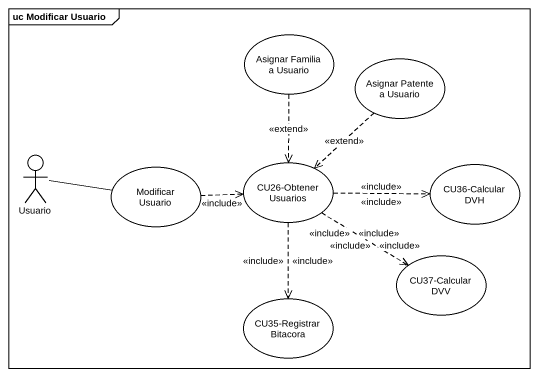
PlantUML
@startuml
mainframe uc Modificar Usuario
usecase "Asignar Familia a Usuario" as Asignar_Familia_a_Usuario
usecase "Asignar Patente a Usuario" as Asignar_Patente_a_Usuario
actor Usuario
usecase "Modificar Usuario" as Modificar_Usuario
usecase "CU26-Obtener Usuarios" as CU26_Obtener_Usuarios
usecase "CU36-Calcular DVH" as CU36_Calcular_DVH
usecase "CU37-Calcular DVV" as CU37_Calcular_DVV
usecase "CU35-Registrar Bitacora" as CU35_Registrar_Bitacora
Asignar_Familia_a_Usuario ..> CU26_Obtener_Usuarios : <<extend>>
Asignar_Patente_a_Usuario ..> CU26_Obtener_Usuarios : <<extend>>
Usuario -right- Modificar_Usuario
Modificar_Usuario .right.> CU26_Obtener_Usuarios : <<include>>
CU26_Obtener_Usuarios .right.> CU36_Calcular_DVH : <<include>>
CU26_Obtener_Usuarios .right.> CU36_Calcular_DVH : <<include>>
CU26_Obtener_Usuarios ..> CU37_Calcular_DVV : <<include>>
CU26_Obtener_Usuarios ..> CU37_Calcular_DVV : <<include>>
CU26_Obtener_Usuarios ..> CU37_Calcular_DVV : <<include>>
CU26_Obtener_Usuarios ..> CU37_Calcular_DVV : <<include>>
CU26_Obtener_Usuarios ..> CU35_Registrar_Bitacora : <<include>>
CU26_Obtener_Usuarios ..> CU35_Registrar_Bitacora : <<include>>
@enduml
